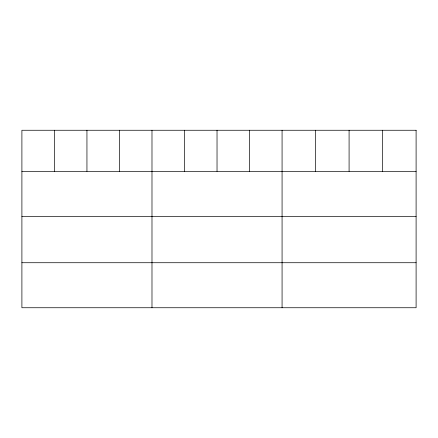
<?xml version="1.0" encoding="UTF-8"?>
<svg xmlns="http://www.w3.org/2000/svg" width="438" height="438" viewBox="0 0 438 438"><rect width="100%" height="100%" fill="white"/><g stroke="black" fill="none" stroke-linecap="round" stroke-linejoin="round"><path stroke-width="0.66" d="M21.9 171.329L416.1 171.329M21.9 216.345L416.1 216.345M21.9 262.723L416.1 262.723M382.593 130.261L382.593 171.329M349.086 130.261L349.086 171.329M315.579 130.261L315.579 171.329M282.072 130.261L282.072 307.739M249.55 130.261L249.55 171.329M217.029 130.261L217.029 171.329M184.507 130.261L184.507 171.329M151.986 130.261L151.986 307.739M119.464 130.261L119.464 171.329M86.943 130.261L86.943 171.329M54.422 130.261L54.422 171.329M416.1 130.261L21.9 130.261L21.9 307.739L416.1 307.739L416.1 130.261"/></g></svg>
